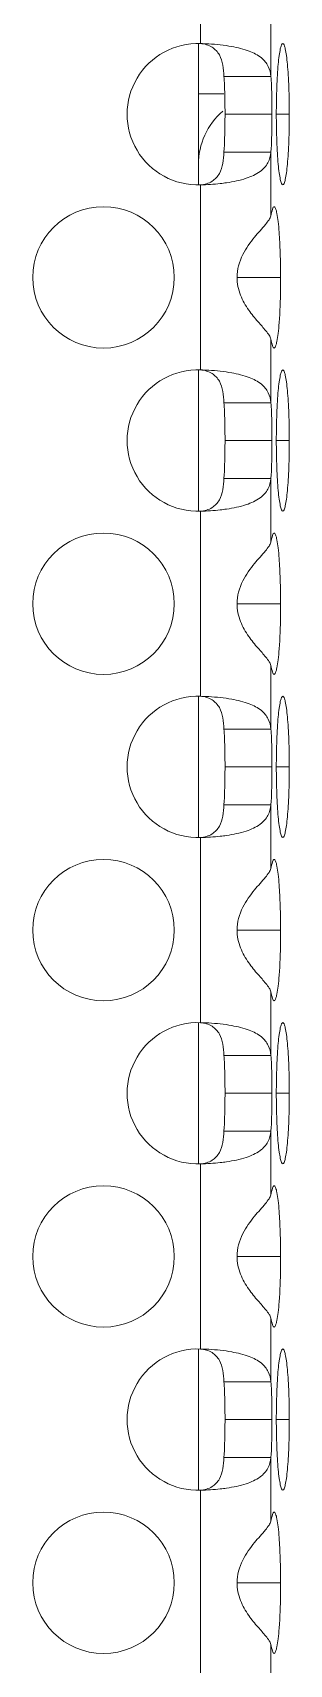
# Model space of a CAD drawing. Header units: millimetres. Extents: x 0 to 2524, y 0 to 1785.
# Drawn here: x 1461.33 to 1466.77, y 1319.63 to 1354.27 of the extents above; entities that cross this region are included whole.
import ezdxf

# ---------------------------------------------------------------- set-up
doc = ezdxf.new("R2010")
doc.units = ezdxf.units.MM
doc.header["$LTSCALE"] = 0.1
doc.layers.get('0').update_dxf_attribs({"lineweight": 13})

msp = doc.modelspace()

# ---------------------------------------------------------------- linework, layer by layer
for p, q in [((1464.884, 1357.966), (1464.884, 1354.036)), ((1466.378, 1354.693), (1466.378, 1353.341)), ((1464.84, 1351.038), (1464.84, 1354.036)), ((1465.382, 1353.341), (1466.378, 1353.341)), ((1465.382, 1352.968), (1464.84, 1352.968)), ((1465.404, 1352.537), (1466.399, 1352.537)), ((1466.491, 1352.537), (1466.766, 1352.537)), ((1465.382, 1351.732), (1466.378, 1351.732)), ((1466.378, 1351.732), (1466.378, 1350.381)), ((1464.884, 1351.038), (1464.884, 1347.108)), ((1465.659, 1349.073), (1466.583, 1349.073)), ((1466.378, 1347.765), (1466.378, 1346.413)), ((1464.84, 1344.11), (1464.84, 1347.108)), ((1465.382, 1346.413), (1466.378, 1346.413)), ((1465.404, 1345.609), (1466.399, 1345.609)), ((1466.491, 1345.609), (1466.766, 1345.609)), ((1465.382, 1344.804), (1466.378, 1344.804)), ((1466.378, 1344.804), (1466.378, 1343.453)), ((1464.884, 1344.11), (1464.884, 1340.18)), ((1465.659, 1342.145), (1466.583, 1342.145)), ((1466.378, 1340.837), (1466.378, 1339.485)), ((1464.84, 1337.182), (1464.84, 1340.18)), ((1465.382, 1339.485), (1466.378, 1339.485)), ((1465.404, 1338.681), (1466.399, 1338.681)), ((1466.491, 1338.681), (1466.766, 1338.681)), ((1465.382, 1337.876), (1466.378, 1337.876)), ((1466.378, 1337.876), (1466.378, 1336.525)), ((1464.884, 1337.182), (1464.884, 1333.251)), ((1465.659, 1335.216), (1466.583, 1335.216)), ((1466.378, 1333.908), (1466.378, 1332.557)), ((1464.84, 1330.253), (1464.84, 1333.251)), ((1465.382, 1332.557), (1466.378, 1332.557)), ((1465.404, 1331.752), (1466.399, 1331.752)), ((1466.491, 1331.752), (1466.766, 1331.752)), ((1465.382, 1330.948), (1466.378, 1330.948)), ((1466.378, 1330.948), (1466.378, 1329.596)), ((1464.884, 1330.253), (1464.884, 1326.323)), ((1465.659, 1328.288), (1466.583, 1328.288)), ((1466.378, 1326.98), (1466.378, 1325.629)), ((1464.84, 1323.325), (1464.84, 1326.323)), ((1465.382, 1325.629), (1466.378, 1325.629)), ((1465.404, 1324.824), (1466.399, 1324.824)), ((1466.491, 1324.824), (1466.766, 1324.824)), ((1465.382, 1324.02), (1466.378, 1324.02)), ((1466.378, 1324.02), (1466.378, 1322.668)), ((1464.884, 1323.325), (1464.884, 1319.395)), ((1465.659, 1321.36), (1466.583, 1321.36)), ((1466.378, 1320.052), (1466.378, 1318.7))]:
    msp.add_line(p, q)
for centre in [(1462.829, 1349.073), (1462.829, 1342.145), (1462.829, 1335.216), (1462.829, 1328.288), (1462.829, 1321.36)]:
    msp.add_circle(centre, 1.5)
for centre, start, end in [((1464.829, 1352.537), 87.869, 272.131), ((1466.34, 1351.468), 130.9104, 180), ((1464.829, 1345.609), 87.869, 272.131), ((1464.829, 1338.681), 87.869, 272.131), ((1464.829, 1331.752), 87.869, 272.131), ((1464.829, 1324.824), 87.869, 272.131)]:
    msp.add_arc(centre, 1.5, start, end)
for points, knots in [([(1464.884, 1354.036), (1464.942, 1354.035), (1465.164, 1354.026), (1465.386, 1354.003), (1465.547, 1353.974)], [0, 0, 0, 0, 0.26075, 1, 1, 1, 1]), ([(1464.884, 1354.036), (1464.97, 1354.031), (1465.133, 1353.984), (1465.301, 1353.803), (1465.367, 1353.576), (1465.379, 1353.421), (1465.382, 1353.341)], [0, 0, 0, 0, 0.269848, 0.508925, 0.747331, 1, 1, 1, 1]), ([(1465.547, 1353.974), (1465.673, 1353.951), (1465.894, 1353.897), (1466.17, 1353.761), (1466.336, 1353.565), (1466.37, 1353.414), (1466.378, 1353.341)], [0, 0, 0, 0, 0.340672, 0.601065, 0.805666, 1, 1, 1, 1]), ([(1466.491, 1352.537), (1466.491, 1352.728), (1466.496, 1353.006), (1466.513, 1353.36), (1466.529, 1353.585), (1466.548, 1353.767), (1466.572, 1353.909), (1466.591, 1353.988), (1466.616, 1354.037), (1466.629, 1354.037)], [0, 0, 0, 0, 0.378061, 0.549104, 0.69914, 0.822666, 0.915357, 0.974025, 1, 1, 1, 1]), ([(1466.629, 1354.037), (1466.642, 1354.037), (1466.667, 1353.988), (1466.685, 1353.909), (1466.709, 1353.767), (1466.728, 1353.585), (1466.745, 1353.36), (1466.762, 1353.006), (1466.766, 1352.728), (1466.766, 1352.537)], [0, 0, 0, 0, 0.025975, 0.084643, 0.177334, 0.30086, 0.450896, 0.621939, 1, 1, 1, 1]), ([(1465.382, 1353.341), (1465.386, 1353.279), (1465.399, 1353.011), (1465.404, 1352.743), (1465.404, 1352.537)], [0, 0, 0, 0, 0.231862, 1, 1, 1, 1]), ([(1466.378, 1353.341), (1466.382, 1353.279), (1466.395, 1353.011), (1466.399, 1352.743), (1466.399, 1352.537)], [0, 0, 0, 0, 0.231862, 1, 1, 1, 1]), ([(1465.404, 1352.537), (1465.404, 1352.467), (1465.402, 1352.198), (1465.394, 1351.93), (1465.382, 1351.732)], [0, 0, 0, 0, 0.262571, 1, 1, 1, 1]), ([(1466.399, 1352.537), (1466.399, 1352.467), (1466.398, 1352.198), (1466.39, 1351.93), (1466.378, 1351.732)], [0, 0, 0, 0, 0.262571, 1, 1, 1, 1]), ([(1466.629, 1351.037), (1466.616, 1351.037), (1466.591, 1351.086), (1466.572, 1351.165), (1466.548, 1351.306), (1466.529, 1351.489), (1466.513, 1351.714), (1466.496, 1352.067), (1466.491, 1352.346), (1466.491, 1352.537)], [0, 0, 0, 0, 0.025975, 0.084643, 0.177334, 0.30086, 0.450896, 0.621939, 1, 1, 1, 1]), ([(1466.766, 1352.537), (1466.766, 1352.346), (1466.762, 1352.067), (1466.745, 1351.714), (1466.728, 1351.489), (1466.709, 1351.306), (1466.685, 1351.165), (1466.667, 1351.086), (1466.642, 1351.037), (1466.629, 1351.037)], [0, 0, 0, 0, 0.378061, 0.549104, 0.69914, 0.822666, 0.915357, 0.974025, 1, 1, 1, 1]), ([(1465.382, 1351.732), (1465.379, 1351.653), (1465.367, 1351.497), (1465.301, 1351.271), (1465.133, 1351.09), (1464.97, 1351.043), (1464.884, 1351.038)], [0, 0, 0, 0, 0.252669, 0.491075, 0.730152, 1, 1, 1, 1]), ([(1466.378, 1351.732), (1466.37, 1351.655), (1466.331, 1351.493), (1466.139, 1351.288), (1465.826, 1351.154), (1465.578, 1351.103), (1465.436, 1351.082)], [0, 0, 0, 0, 0.187934, 0.389412, 0.653518, 1, 1, 1, 1]), ([(1465.436, 1351.082), (1465.392, 1351.075), (1465.209, 1351.052), (1465.024, 1351.041), (1464.884, 1351.038)], [0, 0, 0, 0, 0.240329, 1, 1, 1, 1]), ([(1465.659, 1349.073), (1465.659, 1349.239), (1465.75, 1349.557), (1466.005, 1349.909), (1466.215, 1350.137), (1466.332, 1350.286), (1466.369, 1350.351), (1466.378, 1350.381)], [0, 0, 0, 0, 0.328302, 0.624267, 0.855243, 0.9388, 1, 1, 1, 1]), ([(1466.378, 1350.381), (1466.386, 1350.429), (1466.399, 1350.492), (1466.421, 1350.555), (1466.438, 1350.573), (1466.445, 1350.573)], [0, 0, 0, 0, 0.703021, 0.89747, 1, 1, 1, 1]), ([(1466.445, 1350.573), (1466.451, 1350.573), (1466.465, 1350.561), (1466.486, 1350.514), (1466.51, 1350.411), (1466.533, 1350.243), (1466.545, 1350.11), (1466.551, 1350.034)], [0, 0, 0, 0, 0.031341, 0.086252, 0.282309, 0.591231, 1, 1, 1, 1]), ([(1466.551, 1350.034), (1466.556, 1349.963), (1466.576, 1349.643), (1466.583, 1349.322), (1466.583, 1349.073)], [0, 0, 0, 0, 0.222586, 1, 1, 1, 1]), ([(1466.27, 1347.938), (1466.216, 1348.004), (1466.089, 1348.145), (1465.892, 1348.385), (1465.712, 1348.694), (1465.659, 1348.945), (1465.659, 1349.073)], [0, 0, 0, 0, 0.191634, 0.432587, 0.707752, 1, 1, 1, 1]), ([(1466.583, 1349.073), (1466.583, 1348.987), (1466.58, 1348.666), (1466.569, 1348.345), (1466.551, 1348.112)], [0, 0, 0, 0, 0.269371, 1, 1, 1, 1]), ([(1466.378, 1347.765), (1466.37, 1347.793), (1466.336, 1347.854), (1466.294, 1347.908), (1466.27, 1347.938)], [0, 0, 0, 0, 0.425703, 1, 1, 1, 1]), ([(1466.551, 1348.112), (1466.545, 1348.036), (1466.533, 1347.903), (1466.51, 1347.735), (1466.486, 1347.632), (1466.465, 1347.585), (1466.451, 1347.573), (1466.445, 1347.573)], [0, 0, 0, 0, 0.408769, 0.717691, 0.913748, 0.968659, 1, 1, 1, 1]), ([(1466.445, 1347.573), (1466.438, 1347.573), (1466.421, 1347.59), (1466.399, 1347.654), (1466.386, 1347.716), (1466.378, 1347.765)], [0, 0, 0, 0, 0.10253, 0.296979, 1, 1, 1, 1]), ([(1464.884, 1347.108), (1464.942, 1347.107), (1465.164, 1347.098), (1465.386, 1347.075), (1465.547, 1347.046)], [0, 0, 0, 0, 0.26075, 1, 1, 1, 1]), ([(1464.884, 1347.108), (1464.97, 1347.103), (1465.133, 1347.056), (1465.301, 1346.875), (1465.367, 1346.648), (1465.379, 1346.493), (1465.382, 1346.413)], [0, 0, 0, 0, 0.269848, 0.508925, 0.747331, 1, 1, 1, 1]), ([(1465.547, 1347.046), (1465.673, 1347.023), (1465.894, 1346.969), (1466.17, 1346.833), (1466.336, 1346.637), (1466.37, 1346.486), (1466.378, 1346.413)], [0, 0, 0, 0, 0.340672, 0.601065, 0.805666, 1, 1, 1, 1]), ([(1466.491, 1345.609), (1466.491, 1345.8), (1466.496, 1346.078), (1466.513, 1346.432), (1466.529, 1346.657), (1466.548, 1346.839), (1466.572, 1346.981), (1466.591, 1347.06), (1466.616, 1347.109), (1466.629, 1347.109)], [0, 0, 0, 0, 0.378061, 0.549104, 0.69914, 0.822666, 0.915357, 0.974025, 1, 1, 1, 1]), ([(1466.629, 1347.109), (1466.642, 1347.109), (1466.667, 1347.06), (1466.685, 1346.981), (1466.709, 1346.839), (1466.728, 1346.657), (1466.745, 1346.432), (1466.762, 1346.078), (1466.766, 1345.8), (1466.766, 1345.609)], [0, 0, 0, 0, 0.025975, 0.084643, 0.177334, 0.30086, 0.450896, 0.621939, 1, 1, 1, 1]), ([(1465.382, 1346.413), (1465.386, 1346.351), (1465.399, 1346.083), (1465.404, 1345.815), (1465.404, 1345.609)], [0, 0, 0, 0, 0.231862, 1, 1, 1, 1]), ([(1466.378, 1346.413), (1466.382, 1346.351), (1466.395, 1346.083), (1466.399, 1345.815), (1466.399, 1345.609)], [0, 0, 0, 0, 0.231862, 1, 1, 1, 1]), ([(1465.404, 1345.609), (1465.404, 1345.538), (1465.402, 1345.27), (1465.394, 1345.002), (1465.382, 1344.804)], [0, 0, 0, 0, 0.262571, 1, 1, 1, 1]), ([(1466.399, 1345.609), (1466.399, 1345.538), (1466.398, 1345.27), (1466.39, 1345.002), (1466.378, 1344.804)], [0, 0, 0, 0, 0.262571, 1, 1, 1, 1]), ([(1466.629, 1344.109), (1466.616, 1344.109), (1466.591, 1344.158), (1466.572, 1344.236), (1466.548, 1344.378), (1466.529, 1344.561), (1466.513, 1344.786), (1466.496, 1345.139), (1466.491, 1345.417), (1466.491, 1345.609)], [0, 0, 0, 0, 0.025975, 0.084643, 0.177334, 0.30086, 0.450896, 0.621939, 1, 1, 1, 1]), ([(1466.766, 1345.609), (1466.766, 1345.417), (1466.762, 1345.139), (1466.745, 1344.786), (1466.728, 1344.561), (1466.709, 1344.378), (1466.685, 1344.236), (1466.667, 1344.158), (1466.642, 1344.109), (1466.629, 1344.109)], [0, 0, 0, 0, 0.378061, 0.549104, 0.69914, 0.822666, 0.915357, 0.974025, 1, 1, 1, 1]), ([(1465.382, 1344.804), (1465.379, 1344.724), (1465.367, 1344.569), (1465.301, 1344.343), (1465.133, 1344.162), (1464.97, 1344.115), (1464.884, 1344.11)], [0, 0, 0, 0, 0.252669, 0.491075, 0.730152, 1, 1, 1, 1]), ([(1466.378, 1344.804), (1466.37, 1344.727), (1466.331, 1344.565), (1466.139, 1344.36), (1465.826, 1344.226), (1465.578, 1344.174), (1465.436, 1344.154)], [0, 0, 0, 0, 0.187934, 0.389412, 0.653518, 1, 1, 1, 1]), ([(1465.436, 1344.154), (1465.392, 1344.147), (1465.209, 1344.124), (1465.024, 1344.113), (1464.884, 1344.11)], [0, 0, 0, 0, 0.240329, 1, 1, 1, 1]), ([(1465.659, 1342.145), (1465.659, 1342.311), (1465.75, 1342.629), (1466.005, 1342.981), (1466.215, 1343.209), (1466.332, 1343.358), (1466.369, 1343.423), (1466.378, 1343.453)], [0, 0, 0, 0, 0.328302, 0.624267, 0.855243, 0.9388, 1, 1, 1, 1]), ([(1466.378, 1343.453), (1466.386, 1343.501), (1466.399, 1343.564), (1466.421, 1343.627), (1466.438, 1343.645), (1466.445, 1343.645)], [0, 0, 0, 0, 0.703021, 0.89747, 1, 1, 1, 1]), ([(1466.445, 1343.645), (1466.451, 1343.645), (1466.465, 1343.633), (1466.486, 1343.585), (1466.51, 1343.482), (1466.533, 1343.315), (1466.545, 1343.181), (1466.551, 1343.106)], [0, 0, 0, 0, 0.031341, 0.086252, 0.282309, 0.591231, 1, 1, 1, 1]), ([(1466.551, 1343.106), (1466.556, 1343.034), (1466.576, 1342.715), (1466.583, 1342.394), (1466.583, 1342.145)], [0, 0, 0, 0, 0.222586, 1, 1, 1, 1]), ([(1466.27, 1341.01), (1466.216, 1341.075), (1466.089, 1341.216), (1465.892, 1341.457), (1465.712, 1341.766), (1465.659, 1342.016), (1465.659, 1342.145)], [0, 0, 0, 0, 0.191634, 0.432587, 0.707752, 1, 1, 1, 1]), ([(1466.583, 1342.145), (1466.583, 1342.058), (1466.58, 1341.738), (1466.569, 1341.417), (1466.551, 1341.184)], [0, 0, 0, 0, 0.269371, 1, 1, 1, 1]), ([(1466.378, 1340.837), (1466.37, 1340.864), (1466.336, 1340.925), (1466.294, 1340.98), (1466.27, 1341.01)], [0, 0, 0, 0, 0.425703, 1, 1, 1, 1]), ([(1466.551, 1341.184), (1466.545, 1341.108), (1466.533, 1340.975), (1466.51, 1340.807), (1466.486, 1340.704), (1466.465, 1340.657), (1466.451, 1340.645), (1466.445, 1340.645)], [0, 0, 0, 0, 0.408769, 0.717691, 0.913748, 0.968659, 1, 1, 1, 1]), ([(1466.445, 1340.645), (1466.438, 1340.645), (1466.421, 1340.662), (1466.399, 1340.726), (1466.386, 1340.788), (1466.378, 1340.837)], [0, 0, 0, 0, 0.10253, 0.296979, 1, 1, 1, 1]), ([(1464.884, 1340.18), (1464.942, 1340.178), (1465.164, 1340.17), (1465.386, 1340.147), (1465.547, 1340.118)], [0, 0, 0, 0, 0.26075, 1, 1, 1, 1]), ([(1464.884, 1340.18), (1464.97, 1340.174), (1465.133, 1340.128), (1465.301, 1339.947), (1465.367, 1339.72), (1465.379, 1339.565), (1465.382, 1339.485)], [0, 0, 0, 0, 0.269848, 0.508925, 0.747331, 1, 1, 1, 1]), ([(1465.547, 1340.118), (1465.673, 1340.095), (1465.894, 1340.041), (1466.17, 1339.905), (1466.336, 1339.708), (1466.37, 1339.558), (1466.378, 1339.485)], [0, 0, 0, 0, 0.340672, 0.601065, 0.805666, 1, 1, 1, 1]), ([(1466.491, 1338.681), (1466.491, 1338.872), (1466.496, 1339.15), (1466.513, 1339.503), (1466.529, 1339.728), (1466.548, 1339.911), (1466.572, 1340.053), (1466.591, 1340.132), (1466.616, 1340.181), (1466.629, 1340.181)], [0, 0, 0, 0, 0.378061, 0.549104, 0.69914, 0.822666, 0.915357, 0.974025, 1, 1, 1, 1]), ([(1466.629, 1340.181), (1466.642, 1340.181), (1466.667, 1340.132), (1466.685, 1340.053), (1466.709, 1339.911), (1466.728, 1339.728), (1466.745, 1339.503), (1466.762, 1339.15), (1466.766, 1338.872), (1466.766, 1338.681)], [0, 0, 0, 0, 0.025975, 0.084643, 0.177334, 0.30086, 0.450896, 0.621939, 1, 1, 1, 1]), ([(1465.382, 1339.485), (1465.386, 1339.423), (1465.399, 1339.155), (1465.404, 1338.887), (1465.404, 1338.681)], [0, 0, 0, 0, 0.231862, 1, 1, 1, 1]), ([(1466.378, 1339.485), (1466.382, 1339.423), (1466.395, 1339.155), (1466.399, 1338.887), (1466.399, 1338.681)], [0, 0, 0, 0, 0.231862, 1, 1, 1, 1]), ([(1465.404, 1338.681), (1465.404, 1338.61), (1465.402, 1338.342), (1465.394, 1338.074), (1465.382, 1337.876)], [0, 0, 0, 0, 0.262571, 1, 1, 1, 1]), ([(1466.399, 1338.681), (1466.399, 1338.61), (1466.398, 1338.342), (1466.39, 1338.074), (1466.378, 1337.876)], [0, 0, 0, 0, 0.262571, 1, 1, 1, 1]), ([(1466.629, 1337.181), (1466.616, 1337.181), (1466.591, 1337.229), (1466.572, 1337.308), (1466.548, 1337.45), (1466.529, 1337.633), (1466.513, 1337.858), (1466.496, 1338.211), (1466.491, 1338.489), (1466.491, 1338.681)], [0, 0, 0, 0, 0.025975, 0.084643, 0.177334, 0.30086, 0.450896, 0.621939, 1, 1, 1, 1]), ([(1466.766, 1338.681), (1466.766, 1338.489), (1466.762, 1338.211), (1466.745, 1337.858), (1466.728, 1337.633), (1466.709, 1337.45), (1466.685, 1337.308), (1466.667, 1337.229), (1466.642, 1337.181), (1466.629, 1337.181)], [0, 0, 0, 0, 0.378061, 0.549104, 0.69914, 0.822666, 0.915357, 0.974025, 1, 1, 1, 1]), ([(1465.382, 1337.876), (1465.379, 1337.796), (1465.367, 1337.641), (1465.301, 1337.414), (1465.133, 1337.234), (1464.97, 1337.187), (1464.884, 1337.182)], [0, 0, 0, 0, 0.252669, 0.491075, 0.730152, 1, 1, 1, 1]), ([(1466.378, 1337.876), (1466.37, 1337.799), (1466.331, 1337.637), (1466.139, 1337.431), (1465.826, 1337.297), (1465.578, 1337.246), (1465.436, 1337.225)], [0, 0, 0, 0, 0.187934, 0.389412, 0.653518, 1, 1, 1, 1]), ([(1465.436, 1337.225), (1465.392, 1337.219), (1465.209, 1337.196), (1465.024, 1337.184), (1464.884, 1337.182)], [0, 0, 0, 0, 0.240329, 1, 1, 1, 1]), ([(1465.659, 1335.216), (1465.659, 1335.383), (1465.75, 1335.7), (1466.005, 1336.053), (1466.215, 1336.281), (1466.332, 1336.43), (1466.369, 1336.495), (1466.378, 1336.525)], [0, 0, 0, 0, 0.328302, 0.624267, 0.855243, 0.9388, 1, 1, 1, 1]), ([(1466.378, 1336.525), (1466.386, 1336.573), (1466.399, 1336.636), (1466.421, 1336.699), (1466.438, 1336.716), (1466.445, 1336.716)], [0, 0, 0, 0, 0.703021, 0.89747, 1, 1, 1, 1]), ([(1466.445, 1336.716), (1466.451, 1336.716), (1466.465, 1336.705), (1466.486, 1336.657), (1466.51, 1336.554), (1466.533, 1336.386), (1466.545, 1336.253), (1466.551, 1336.177)], [0, 0, 0, 0, 0.031341, 0.086252, 0.282309, 0.591231, 1, 1, 1, 1]), ([(1466.551, 1336.177), (1466.556, 1336.106), (1466.576, 1335.786), (1466.583, 1335.466), (1466.583, 1335.216)], [0, 0, 0, 0, 0.222586, 1, 1, 1, 1]), ([(1466.27, 1334.082), (1466.216, 1334.147), (1466.089, 1334.288), (1465.892, 1334.529), (1465.712, 1334.838), (1465.659, 1335.088), (1465.659, 1335.216)], [0, 0, 0, 0, 0.191634, 0.432587, 0.707752, 1, 1, 1, 1]), ([(1466.583, 1335.216), (1466.583, 1335.13), (1466.58, 1334.81), (1466.569, 1334.489), (1466.551, 1334.256)], [0, 0, 0, 0, 0.269371, 1, 1, 1, 1]), ([(1466.378, 1333.908), (1466.37, 1333.936), (1466.336, 1333.997), (1466.294, 1334.051), (1466.27, 1334.082)], [0, 0, 0, 0, 0.425703, 1, 1, 1, 1]), ([(1466.551, 1334.256), (1466.545, 1334.18), (1466.533, 1334.047), (1466.51, 1333.879), (1466.486, 1333.776), (1466.465, 1333.728), (1466.451, 1333.716), (1466.445, 1333.716)], [0, 0, 0, 0, 0.408769, 0.717691, 0.913748, 0.968659, 1, 1, 1, 1]), ([(1466.445, 1333.716), (1466.438, 1333.716), (1466.421, 1333.734), (1466.399, 1333.797), (1466.386, 1333.86), (1466.378, 1333.908)], [0, 0, 0, 0, 0.10253, 0.296979, 1, 1, 1, 1]), ([(1464.884, 1333.251), (1464.942, 1333.25), (1465.164, 1333.242), (1465.386, 1333.219), (1465.547, 1333.189)], [0, 0, 0, 0, 0.26075, 1, 1, 1, 1]), ([(1464.884, 1333.251), (1464.97, 1333.246), (1465.133, 1333.199), (1465.301, 1333.018), (1465.367, 1332.792), (1465.379, 1332.637), (1465.382, 1332.557)], [0, 0, 0, 0, 0.269848, 0.508925, 0.747331, 1, 1, 1, 1]), ([(1465.547, 1333.189), (1465.673, 1333.166), (1465.894, 1333.113), (1466.17, 1332.977), (1466.336, 1332.78), (1466.37, 1332.63), (1466.378, 1332.557)], [0, 0, 0, 0, 0.340672, 0.601065, 0.805666, 1, 1, 1, 1]), ([(1466.491, 1331.752), (1466.491, 1331.944), (1466.496, 1332.222), (1466.513, 1332.575), (1466.529, 1332.8), (1466.548, 1332.983), (1466.572, 1333.125), (1466.591, 1333.204), (1466.616, 1333.252), (1466.629, 1333.252)], [0, 0, 0, 0, 0.378061, 0.549104, 0.69914, 0.822666, 0.915357, 0.974025, 1, 1, 1, 1]), ([(1466.629, 1333.252), (1466.642, 1333.252), (1466.667, 1333.204), (1466.685, 1333.125), (1466.709, 1332.983), (1466.728, 1332.8), (1466.745, 1332.575), (1466.762, 1332.222), (1466.766, 1331.944), (1466.766, 1331.752)], [0, 0, 0, 0, 0.025975, 0.084643, 0.177334, 0.30086, 0.450896, 0.621939, 1, 1, 1, 1]), ([(1465.382, 1332.557), (1465.386, 1332.495), (1465.399, 1332.227), (1465.404, 1331.958), (1465.404, 1331.752)], [0, 0, 0, 0, 0.231862, 1, 1, 1, 1]), ([(1466.378, 1332.557), (1466.382, 1332.495), (1466.395, 1332.227), (1466.399, 1331.958), (1466.399, 1331.752)], [0, 0, 0, 0, 0.231862, 1, 1, 1, 1]), ([(1465.404, 1331.752), (1465.404, 1331.682), (1465.402, 1331.414), (1465.394, 1331.145), (1465.382, 1330.948)], [0, 0, 0, 0, 0.262571, 1, 1, 1, 1]), ([(1466.399, 1331.752), (1466.399, 1331.682), (1466.398, 1331.414), (1466.39, 1331.145), (1466.378, 1330.948)], [0, 0, 0, 0, 0.262571, 1, 1, 1, 1]), ([(1466.629, 1330.252), (1466.616, 1330.252), (1466.591, 1330.301), (1466.572, 1330.38), (1466.548, 1330.522), (1466.529, 1330.704), (1466.513, 1330.93), (1466.496, 1331.283), (1466.491, 1331.561), (1466.491, 1331.752)], [0, 0, 0, 0, 0.025975, 0.084643, 0.177334, 0.30086, 0.450896, 0.621939, 1, 1, 1, 1]), ([(1466.766, 1331.752), (1466.766, 1331.561), (1466.762, 1331.283), (1466.745, 1330.93), (1466.728, 1330.704), (1466.709, 1330.522), (1466.685, 1330.38), (1466.667, 1330.301), (1466.642, 1330.252), (1466.629, 1330.252)], [0, 0, 0, 0, 0.378061, 0.549104, 0.69914, 0.822666, 0.915357, 0.974025, 1, 1, 1, 1]), ([(1465.382, 1330.948), (1465.379, 1330.868), (1465.367, 1330.713), (1465.301, 1330.486), (1465.133, 1330.305), (1464.97, 1330.259), (1464.884, 1330.253)], [0, 0, 0, 0, 0.252669, 0.491075, 0.730152, 1, 1, 1, 1]), ([(1466.378, 1330.948), (1466.37, 1330.871), (1466.331, 1330.708), (1466.139, 1330.503), (1465.826, 1330.369), (1465.578, 1330.318), (1465.436, 1330.297)], [0, 0, 0, 0, 0.187934, 0.389412, 0.653518, 1, 1, 1, 1]), ([(1465.436, 1330.297), (1465.392, 1330.291), (1465.209, 1330.267), (1465.024, 1330.256), (1464.884, 1330.253)], [0, 0, 0, 0, 0.240329, 1, 1, 1, 1]), ([(1465.659, 1328.288), (1465.659, 1328.455), (1465.75, 1328.772), (1466.005, 1329.125), (1466.215, 1329.352), (1466.332, 1329.502), (1466.369, 1329.567), (1466.378, 1329.596)], [0, 0, 0, 0, 0.328302, 0.624267, 0.855243, 0.9388, 1, 1, 1, 1]), ([(1466.378, 1329.596), (1466.386, 1329.645), (1466.399, 1329.707), (1466.421, 1329.771), (1466.438, 1329.788), (1466.445, 1329.788)], [0, 0, 0, 0, 0.703021, 0.89747, 1, 1, 1, 1]), ([(1466.445, 1329.788), (1466.451, 1329.788), (1466.465, 1329.776), (1466.486, 1329.729), (1466.51, 1329.626), (1466.533, 1329.458), (1466.545, 1329.325), (1466.551, 1329.249)], [0, 0, 0, 0, 0.031341, 0.086252, 0.282309, 0.591231, 1, 1, 1, 1]), ([(1466.551, 1329.249), (1466.556, 1329.178), (1466.576, 1328.858), (1466.583, 1328.537), (1466.583, 1328.288)], [0, 0, 0, 0, 0.222586, 1, 1, 1, 1]), ([(1466.27, 1327.154), (1466.216, 1327.219), (1466.089, 1327.36), (1465.892, 1327.601), (1465.712, 1327.909), (1465.659, 1328.16), (1465.659, 1328.288)], [0, 0, 0, 0, 0.191634, 0.432587, 0.707752, 1, 1, 1, 1]), ([(1466.583, 1328.288), (1466.583, 1328.202), (1466.58, 1327.881), (1466.569, 1327.561), (1466.551, 1327.327)], [0, 0, 0, 0, 0.269371, 1, 1, 1, 1]), ([(1466.378, 1326.98), (1466.37, 1327.008), (1466.336, 1327.069), (1466.294, 1327.123), (1466.27, 1327.154)], [0, 0, 0, 0, 0.425703, 1, 1, 1, 1]), ([(1466.551, 1327.327), (1466.545, 1327.252), (1466.533, 1327.118), (1466.51, 1326.95), (1466.486, 1326.848), (1466.465, 1326.8), (1466.451, 1326.788), (1466.445, 1326.788)], [0, 0, 0, 0, 0.408769, 0.717691, 0.913748, 0.968659, 1, 1, 1, 1]), ([(1466.445, 1326.788), (1466.438, 1326.788), (1466.421, 1326.806), (1466.399, 1326.869), (1466.386, 1326.932), (1466.378, 1326.98)], [0, 0, 0, 0, 0.10253, 0.296979, 1, 1, 1, 1]), ([(1464.884, 1326.323), (1464.942, 1326.322), (1465.164, 1326.314), (1465.386, 1326.291), (1465.547, 1326.261)], [0, 0, 0, 0, 0.26075, 1, 1, 1, 1]), ([(1464.884, 1326.323), (1464.97, 1326.318), (1465.133, 1326.271), (1465.301, 1326.09), (1465.367, 1325.864), (1465.379, 1325.709), (1465.382, 1325.629)], [0, 0, 0, 0, 0.269848, 0.508925, 0.747331, 1, 1, 1, 1]), ([(1465.547, 1326.261), (1465.673, 1326.238), (1465.894, 1326.184), (1466.17, 1326.049), (1466.336, 1325.852), (1466.37, 1325.701), (1466.378, 1325.629)], [0, 0, 0, 0, 0.340672, 0.601065, 0.805666, 1, 1, 1, 1]), ([(1466.491, 1324.824), (1466.491, 1325.016), (1466.496, 1325.294), (1466.513, 1325.647), (1466.529, 1325.872), (1466.548, 1326.055), (1466.572, 1326.196), (1466.591, 1326.275), (1466.616, 1326.324), (1466.629, 1326.324)], [0, 0, 0, 0, 0.378061, 0.549104, 0.69914, 0.822666, 0.915357, 0.974025, 1, 1, 1, 1]), ([(1466.629, 1326.324), (1466.642, 1326.324), (1466.667, 1326.275), (1466.685, 1326.196), (1466.709, 1326.055), (1466.728, 1325.872), (1466.745, 1325.647), (1466.762, 1325.294), (1466.766, 1325.016), (1466.766, 1324.824)], [0, 0, 0, 0, 0.025975, 0.084643, 0.177334, 0.30086, 0.450896, 0.621939, 1, 1, 1, 1]), ([(1465.382, 1325.629), (1465.386, 1325.567), (1465.399, 1325.299), (1465.404, 1325.03), (1465.404, 1324.824)], [0, 0, 0, 0, 0.231862, 1, 1, 1, 1]), ([(1466.378, 1325.629), (1466.382, 1325.567), (1466.395, 1325.299), (1466.399, 1325.03), (1466.399, 1324.824)], [0, 0, 0, 0, 0.231862, 1, 1, 1, 1]), ([(1465.404, 1324.824), (1465.404, 1324.754), (1465.402, 1324.485), (1465.394, 1324.217), (1465.382, 1324.02)], [0, 0, 0, 0, 0.262571, 1, 1, 1, 1]), ([(1466.399, 1324.824), (1466.399, 1324.754), (1466.398, 1324.485), (1466.39, 1324.217), (1466.378, 1324.02)], [0, 0, 0, 0, 0.262571, 1, 1, 1, 1]), ([(1466.629, 1323.324), (1466.616, 1323.324), (1466.591, 1323.373), (1466.572, 1323.452), (1466.548, 1323.594), (1466.529, 1323.776), (1466.513, 1324.001), (1466.496, 1324.355), (1466.491, 1324.633), (1466.491, 1324.824)], [0, 0, 0, 0, 0.025975, 0.084643, 0.177334, 0.30086, 0.450896, 0.621939, 1, 1, 1, 1]), ([(1466.766, 1324.824), (1466.766, 1324.633), (1466.762, 1324.355), (1466.745, 1324.001), (1466.728, 1323.776), (1466.709, 1323.594), (1466.685, 1323.452), (1466.667, 1323.373), (1466.642, 1323.324), (1466.629, 1323.324)], [0, 0, 0, 0, 0.378061, 0.549104, 0.69914, 0.822666, 0.915357, 0.974025, 1, 1, 1, 1]), ([(1465.382, 1324.02), (1465.379, 1323.94), (1465.367, 1323.785), (1465.301, 1323.558), (1465.133, 1323.377), (1464.97, 1323.33), (1464.884, 1323.325)], [0, 0, 0, 0, 0.252669, 0.491075, 0.730152, 1, 1, 1, 1]), ([(1466.378, 1324.02), (1466.37, 1323.942), (1466.331, 1323.78), (1466.139, 1323.575), (1465.826, 1323.441), (1465.578, 1323.39), (1465.436, 1323.369)], [0, 0, 0, 0, 0.187934, 0.389412, 0.653518, 1, 1, 1, 1]), ([(1465.436, 1323.369), (1465.392, 1323.363), (1465.209, 1323.339), (1465.024, 1323.328), (1464.884, 1323.325)], [0, 0, 0, 0, 0.240329, 1, 1, 1, 1]), ([(1465.659, 1321.36), (1465.659, 1321.526), (1465.75, 1321.844), (1466.005, 1322.196), (1466.215, 1322.424), (1466.332, 1322.574), (1466.369, 1322.639), (1466.378, 1322.668)], [0, 0, 0, 0, 0.328302, 0.624267, 0.855243, 0.9388, 1, 1, 1, 1]), ([(1466.378, 1322.668), (1466.386, 1322.716), (1466.399, 1322.779), (1466.421, 1322.843), (1466.438, 1322.86), (1466.445, 1322.86)], [0, 0, 0, 0, 0.703021, 0.89747, 1, 1, 1, 1]), ([(1466.445, 1322.86), (1466.451, 1322.86), (1466.465, 1322.848), (1466.486, 1322.801), (1466.51, 1322.698), (1466.533, 1322.53), (1466.545, 1322.397), (1466.551, 1322.321)], [0, 0, 0, 0, 0.031341, 0.086252, 0.282309, 0.591231, 1, 1, 1, 1]), ([(1466.551, 1322.321), (1466.556, 1322.25), (1466.576, 1321.93), (1466.583, 1321.609), (1466.583, 1321.36)], [0, 0, 0, 0, 0.222586, 1, 1, 1, 1]), ([(1466.27, 1320.225), (1466.216, 1320.291), (1466.089, 1320.432), (1465.892, 1320.672), (1465.712, 1320.981), (1465.659, 1321.232), (1465.659, 1321.36)], [0, 0, 0, 0, 0.191634, 0.432587, 0.707752, 1, 1, 1, 1]), ([(1466.583, 1321.36), (1466.583, 1321.274), (1466.58, 1320.953), (1466.569, 1320.633), (1466.551, 1320.399)], [0, 0, 0, 0, 0.269371, 1, 1, 1, 1]), ([(1466.378, 1320.052), (1466.37, 1320.08), (1466.336, 1320.141), (1466.294, 1320.195), (1466.27, 1320.225)], [0, 0, 0, 0, 0.425703, 1, 1, 1, 1]), ([(1466.551, 1320.399), (1466.545, 1320.323), (1466.533, 1320.19), (1466.51, 1320.022), (1466.486, 1319.919), (1466.465, 1319.872), (1466.451, 1319.86), (1466.445, 1319.86)], [0, 0, 0, 0, 0.408769, 0.717691, 0.913748, 0.968659, 1, 1, 1, 1]), ([(1466.445, 1319.86), (1466.438, 1319.86), (1466.421, 1319.878), (1466.399, 1319.941), (1466.386, 1320.004), (1466.378, 1320.052)], [0, 0, 0, 0, 0.10253, 0.296979, 1, 1, 1, 1])]:
    msp.add_open_spline(points, degree=3, knots=knots)

doc.saveas('drawing.dxf')
